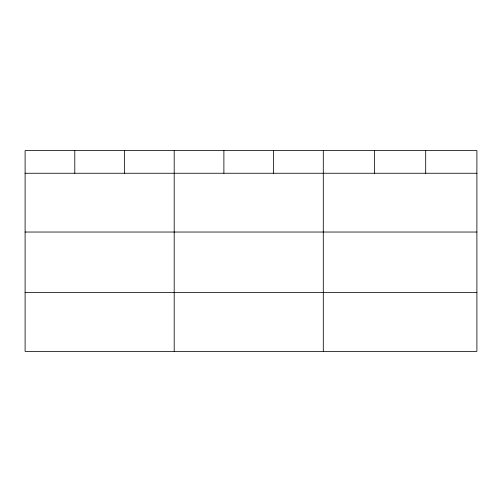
<?xml version="1.0" encoding="UTF-8"?>
<svg xmlns="http://www.w3.org/2000/svg" width="502" height="502" viewBox="0 0 502 502"><rect width="100%" height="100%" fill="white"/><g stroke="black" fill="none" stroke-linecap="round" stroke-linejoin="round"><path stroke-width="0.75" d="M476.9 232.037L476.9 150.625L25.1 150.625L25.1 351.375L476.9 351.375L476.9 232.037L25.1 232.037M25.1 173.253L476.9 173.253M25.1 292.597L476.9 292.597M425.696 150.625L425.696 173.253M374.492 150.625L374.492 173.253M323.288 150.625L323.288 351.375M273.59 150.625L273.59 173.253M223.892 150.625L223.892 173.253M174.194 150.625L174.194 351.375M124.496 150.625L124.496 173.253M74.798 150.625L74.798 173.253"/></g></svg>
